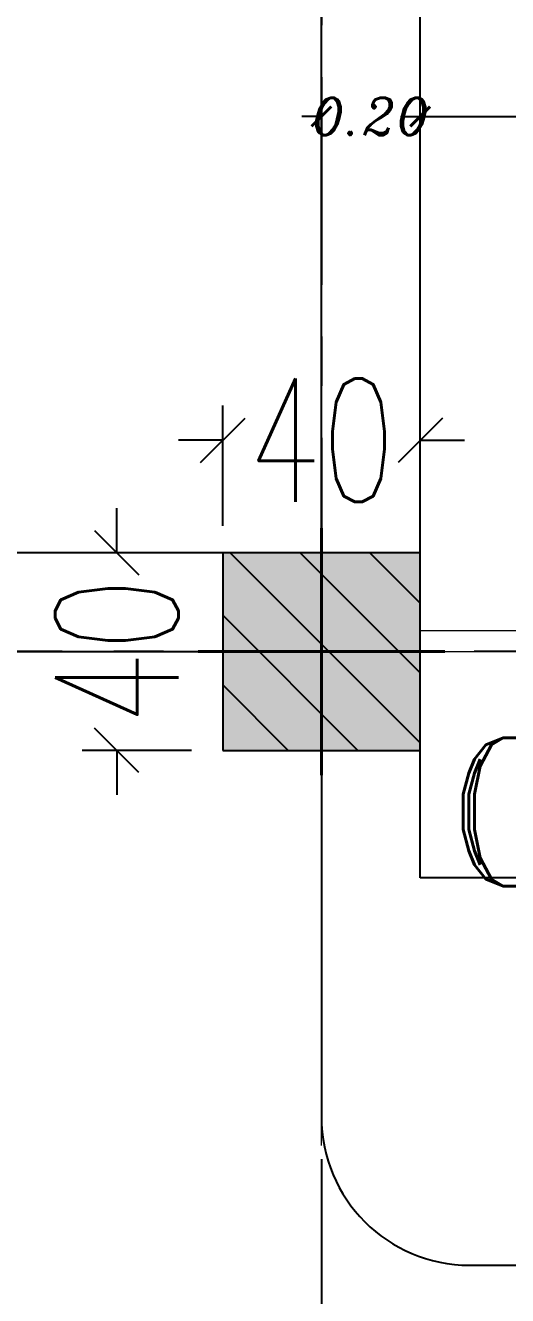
# Model space of a CAD drawing. Header units: metres. Extents: x 294 to 1101, y -498 to -355.
# Drawn here: x 501.085 to 502.062, y -381.915 to -379.344 of the extents above; entities that cross this region are included whole.
import ezdxf
from ezdxf.enums import TextEntityAlignment as Align

# ---------------------------------------------------------------- set-up
doc = ezdxf.new("R2010")
doc.units = ezdxf.units.M
doc.linetypes.add('ACAD_ISO10W100', pattern=[18, 12, -3, 0, -3])
doc.linetypes.add('DASHDOT2', pattern=[0.5, 0.25, -0.125, 0, -0.125])
for name, color, linetype in [('001-axis', 1, 'Continuous'), ('DIME', 2, 'Continuous'), ('EM_COLUMN', 4, 'Continuous'), ('hatch', 26, 'Continuous'), ('text', 3, 'Continuous')]:
    doc.layers.add(name, color=color, linetype=linetype)
for name, color, linetype, lineweight in [('axe', 12, 'DASHDOT2', 9), ('clumn', 40, 'Continuous', 13), ('COLUMNS', 24, 'Continuous', 40), ('fur', 251, 'Continuous', 9), ('wall', 7, 'Continuous', 25)]:
    doc.layers.add(name, color=color, linetype=linetype, lineweight=lineweight)
doc.styles.add('ITALICC', font='italicc')
doc.styles.add('ROMANT', font='romant')
doc.styles.add('simplex', font='simplex.shx', dxfattribs={"width": 0.7})
doc.styles.add('verdana', font='verdana.ttf', dxfattribs={"width": 0.9})
doc.dimstyles.new('100', dxfattribs={"dimscale": 0, "dimtxt": 0.5, "dimasz": 0.09, "dimexe": 0.07, "dimexo": 0, "dimgap": 0.09, "dimtad": 1, "dimdec": 0, "dimlfac": 100, "dimrnd": 0.5, "dimzin": 12, "dimdsep": 46, "dimtxsty": 'verdana', "dimblk": 'OBLIQUE', "dimcen": 0, "dimdle": 0.07, "dimaunit": 1, "dimazin": 2, "dimtfac": 1, "dimtdec": 0, "dimtix": 1, "dimtofl": 0, "dimtmove": 1, "dimatfit": 2, "dimldrblk": 'OBLIQUE', "dimfxl": 0.1, "dimtolj": 1, "dimtzin": 0, "dimarcsym": 0})
doc.dimstyles.new('dim200', dxfattribs={"dimscale": 0.4, "dimtxt": 0.1885, "dimasz": 0.1, "dimexe": 0.15, "dimexo": 0.25, "dimgap": 0.07, "dimtad": 0, "dimzin": 0, "dimdsep": 46, "dimtxsty": 'ITALICC', "dimblk": 'ARCHTICK', "dimcen": 0.09, "dimdle": 0.1, "dimse1": 1, "dimse2": 1, "dimclrd": 211, "dimclrt": 3, "dimadec": 0, "dimazin": 0, "dimtfac": 1, "dimtix": 1, "dimtofl": 0, "dimtmove": 0, "dimatfit": 3, "dimldrblk": 'ARCHTICK', "dimfxl": 1, "dimtolj": 1, "dimtzin": 0, "dimlwd": 25, "dimarcsym": 0})

# ---------------------------------------------------------------- blocks, each defined once
blk = doc.blocks.new('_ArchTick')
at = {"color": 0, "linetype": 'ByBlock', "const_width": 0.15}
blk.add_lwpolyline([(-0.5, -0.5), (0.5, 0.5)], dxfattribs=at)
blk = doc.blocks.new('*D81')
at = {"layer": 'DEFPOINTS', "color": 0, "transparency": 16777216}
for p in [(501.685, -379.5279), (501.885, -379.5279), (501.885, -379.5279)]:
    blk.add_point(p, dxfattribs=at)
at = {"layer": 'wall', "color": 211, "linetype": 'Continuous', "lineweight": 25, "transparency": 16777216}
for p, q in [((501.685, -379.5279), (501.645, -379.5279)), ((501.885, -379.5279), (501.925, -379.5279))]:
    blk.add_line(p, q, dxfattribs=at)
at = {"layer": 'wall', "color": 211, "lineweight": 25, "transparency": 16777216, "xscale": 0.04000000000000001, "yscale": 0.04000000000000001, "zscale": 0.04000000000000001}
blk.add_blockref('_ArchTick', (501.685, -379.5279), dxfattribs=at)
at = {"layer": 'wall', "color": 211, "lineweight": 25, "transparency": 16777216, "xscale": 0.04000000000000001, "yscale": 0.04000000000000001, "zscale": 0.04000000000000001, "rotation": 180}
blk.add_blockref('_ArchTick', (501.885, -379.5279), dxfattribs=at)
at = {"layer": 'wall', "color": 3, "transparency": 16777216, "insert": (501.785, -379.5279), "char_height": 0.0754, "attachment_point": 5, "style": 'ITALICC'}
blk.add_mtext('\\A1;0.20', dxfattribs=at)
blk = doc.blocks.new('*D82')
at = {"layer": 'DEFPOINTS', "color": 0, "transparency": 16777216}
for p in [(501.885, -379.5279), (503.485, -379.5279), (503.485, -379.5339)]:
    blk.add_point(p, dxfattribs=at)
at = {"layer": 'wall', "color": 211, "linetype": 'Continuous', "lineweight": 25, "transparency": 16777216}
for p, q in [((501.845, -379.5279), (502.5403, -379.5279)), ((503.525, -379.5279), (502.8297, -379.5279))]:
    blk.add_line(p, q, dxfattribs=at)
at = {"layer": 'wall', "color": 211, "lineweight": 25, "transparency": 16777216, "xscale": 0.04000000000000001, "yscale": 0.04000000000000001, "zscale": 0.04000000000000001, "rotation": 180}
blk.add_blockref('_ArchTick', (501.885, -379.5279), dxfattribs=at)
at = {"layer": 'wall', "color": 211, "lineweight": 25, "transparency": 16777216, "xscale": 0.04000000000000001, "yscale": 0.04000000000000001, "zscale": 0.04000000000000001}
blk.add_blockref('_ArchTick', (503.485, -379.5279), dxfattribs=at)
at = {"layer": 'wall', "color": 3, "transparency": 16777216, "insert": (502.685, -379.5279), "char_height": 0.0754, "attachment_point": 5, "style": 'ITALICC'}
blk.add_mtext('\\A1;1.60', dxfattribs=at)
blk = doc.blocks.new('CLUMN')
at = {"layer": 'clumn', "color": 1}
for p, q in [((879.9932, 254.3445), (879.9932, 253.1445)), ((879.3932, 253.7445), (880.5932, 253.7445))]:
    blk.add_line(p, q, dxfattribs=at)
at = {"layer": 'clumn'}
blk.add_lwpolyline([(879.7932, 253.5445), (880.1932, 253.5445), (880.1932, 253.9445), (879.7932, 253.9445)], close=True, dxfattribs=at)
blk = doc.blocks.new('C2')
at = {"layer": 'hatch', "linetype": 'ByBlock'}
h = blk.add_hatch(dxfattribs=at)
h.set_pattern_fill('ANSI31', color=256, scale=0.8, angle=-270)
h.set_pattern_definition([(135, (1108.96357, -5731.28824), (-0.0707106781, -0.0707106781), [])])
h.paths.add_polyline_path([(4.1574, -0.4), (4.1574, 0), (3.7574, 0), (3.7574, -0.4)])
at = {"layer": 'COLUMNS', "color": 1, "ltscale": 0.05}
for p, q in [((3.9574, -0.45), (3.9574, 0.05)), ((4.2074, -0.2), (3.7074, -0.2))]:
    blk.add_line(p, q, dxfattribs=at)
at = {"layer": 'EM_COLUMN'}
blk.add_lwpolyline([(3.7574, -0.4), (4.1574, -0.4), (4.1574, 0), (3.7574, 0)], close=True, dxfattribs=at)
blk = doc.blocks.new('_OBLIQUE')
at = {"color": 0, "linetype": 'ByBlock'}
blk.add_line((-0.5, -0.5), (0.5, 0.5), dxfattribs=at)
blk = doc.blocks.new('*D441')
at = {"layer": 'DEFPOINTS', "color": 0, "linetype": 'ByBlock', "transparency": 16777216}
for p in [(-1048.7737, 71.2161), (-1049.1737, 71.0431), (-1048.7737, 71.0431)]:
    blk.add_point(p, dxfattribs=at)
at = {"layer": 'DIME', "color": 0, "linetype": 'ByBlock', "lineweight": -2, "transparency": 16777216}
for p, q in [((-1049.1737, 71.0431), (-1049.1737, 71.2861)), ((-1048.7737, 71.0431), (-1048.7737, 71.2861)), ((-1049.1737, 71.2161), (-1049.2637, 71.2161)), ((-1048.7737, 71.2161), (-1048.6837, 71.2161))]:
    blk.add_line(p, q, dxfattribs=at)
at = {"layer": 'DIME', "color": 0, "linetype": 'ByBlock', "lineweight": -2, "transparency": 16777216, "xscale": 0.09, "yscale": 0.09, "zscale": 0.09}
blk.add_blockref('_OBLIQUE', (-1049.1737, 71.2161), dxfattribs=at)
at = {"layer": 'DIME', "color": 0, "linetype": 'ByBlock', "lineweight": -2, "transparency": 16777216, "xscale": 0.09, "yscale": 0.09, "zscale": 0.09, "rotation": 180}
blk.add_blockref('_OBLIQUE', (-1048.7737, 71.2161), dxfattribs=at)
at = {"layer": 'DIME', "color": 0, "linetype": 'ByBlock', "transparency": 16777216, "insert": (-1048.9737, 71.2161), "char_height": 0.25, "attachment_point": 5, "style": 'simplex'}
blk.add_mtext('\\A1;40', dxfattribs=at)
blk = doc.blocks.new('*D442')
at = {"layer": 'DEFPOINTS', "color": 0, "linetype": 'ByBlock', "transparency": 16777216}
for p in [(-1049.3887, 70.9884), (-1049.2397, 70.9884), (-1049.2373, 70.5884)]:
    blk.add_point(p, dxfattribs=at)
at = {"layer": 'DIME', "color": 0, "linetype": 'ByBlock', "lineweight": -2, "transparency": 16777216}
for p, q in [((-1049.3887, 70.9884), (-1049.3887, 71.0784)), ((-1049.2397, 70.9884), (-1049.4587, 70.9884)), ((-1049.2373, 70.5884), (-1049.4587, 70.5884)), ((-1049.3887, 70.5884), (-1049.3887, 70.4984))]:
    blk.add_line(p, q, dxfattribs=at)
at = {"layer": 'DIME', "color": 0, "linetype": 'ByBlock', "lineweight": -2, "transparency": 16777216, "xscale": 0.09, "yscale": 0.09, "zscale": 0.09}
for p, rotation in [((-1049.3887, 70.9884), 270), ((-1049.3887, 70.5884), 90)]:
    blk.add_blockref('_OBLIQUE', p, dxfattribs=dict(at, rotation=rotation))
at = {"layer": 'DIME', "color": 0, "linetype": 'ByBlock', "transparency": 16777216, "insert": (-1049.3887, 70.7884), "char_height": 0.25, "attachment_point": 5, "rotation": 90, "style": 'simplex'}
blk.add_mtext('\\A1;40', dxfattribs=at)
blk = doc.blocks.new('AX-LINE')
at = {"layer": '001-axis', "color": 251, "linetype": 'ACAD_ISO10W100', "ltscale": 0.035}
for p, q in [((3.96, 0), (3.96, -24.88)), ((15.8446, -6.2725), (-1.8009, -6.2725))]:
    blk.add_line(p, q, dxfattribs=at)
blk = doc.blocks.new('CD-2')
at = {"layer": 'DIME', "linetype": 'ByBlock'}
for base, p1, p2, angle, picture, middle in [((4.1574, 0.173), (3.7574, 0), (4.1574, 0), 180, '*D441', (3.9574, 0.173)), ((3.5424, -0.0547), (3.6939, -0.4547), (3.6915, -0.0547), 90, '*D442', (3.5424, -0.2547))]:
    dim = blk.add_linear_dim(base=base, p1=p1, p2=p2, angle=angle, dimstyle='100', override={"dimscale": 1, "dimtxt": 0.25, "dimgap": 0.03, "dimtad": 0, "dimtxsty": 'simplex'}, dxfattribs=at)
    dim.commit()
    dim.dimension.update_dxf_attribs({"geometry": picture, "text_midpoint": middle, "insert": (1052.9312, -71.0431)})
blk = doc.blocks.new('fdssdfsfd')
at = {"color": 6}
for name, p in [('AX-LINE', (408.7305, -376.7583)), ('CD-2', (408.7331, -382.7761)), ('C2', (408.7331, -382.8308))]:
    blk.add_blockref(name, p, dxfattribs=at)
at = {"layer": 'text', "color": 7, "style": 'ROMANT', "width": 0.9}
blk.add_text('C3', height=0.3, dxfattribs=at).set_placement((412.9428, -383.2055), align=Align.TOP_LEFT)

msp = doc.modelspace()

# ---------------------------------------------------------------- hatches: boundary and pattern name
at = {"layer": 'clumn'}
h = msp.add_hatch(color=256, dxfattribs=at)
edge = h.paths.add_edge_path()
edge.add_line((501.085, -380.611), (502.285, -380.611))
edge = h.paths.add_edge_path()
edge.add_line((501.685, -381.211), (501.685, -380.011))
h.paths.add_polyline_path([(501.485, -380.411), (501.885, -380.411), (501.885, -380.811), (501.485, -380.811)])

# ---------------------------------------------------------------- linework, layer by layer
at = {"layer": 'axe'}
for p, q in [((501.685, -402.6106), (501.685, -367.9368)), ((517.5206, -380.611), (495.304, -380.611))]:
    msp.add_line(p, q, dxfattribs=at)
at = {"layer": 'fur'}
msp.add_line((503.485, -380.5692), (501.885, -380.5692), dxfattribs=at)
at = {"layer": 'wall'}
for p, q in [((501.685, -380.3344), (501.685, -377.9692)), ((501.885, -380.3344), (501.885, -378.3995)), ((501.685, -380.411), (501.685, -380.3344)), ((501.885, -381.0692), (501.885, -380.3344)), ((501.685, -380.411), (500.8284, -380.411)), ((500.8284, -380.611), (501.685, -380.611)), ((501.685, -380.6692), (501.685, -380.611)), ((501.685, -380.611), (501.685, -381.5531)), ((503.485, -381.0692), (501.885, -381.0692)), ((501.985, -381.8531), (502.6719, -381.8531))]:
    msp.add_line(p, q, dxfattribs=at)
msp.add_arc((501.985, -381.5531), 0.3, 180, 270, dxfattribs=at)

# ---------------------------------------------------------------- block references
at = {"layer": 'clumn', "xscale": -1, "rotation": 180}
msp.add_blockref('CLUMN', (-378.3082, -126.8665), dxfattribs=at)
at = {"layer": 'wall'}
msp.add_blockref('fdssdfsfd', (88.9945, 2.4198), dxfattribs=at)

# ---------------------------------------------------------------- dimensions: what is measured, and where the dimension line sits
dim = msp.add_linear_dim(base=(501.885, -379.5279), p1=(501.685, -379.5279), p2=(501.885, -379.5279), dimstyle='dim200', dxfattribs=at)
dim.commit()
dim.dimension.update_dxf_attribs({"geometry": '*D81', "text_midpoint": (501.785, -379.5279)})
dim = msp.add_linear_dim(base=(503.485, -379.5279), p1=(501.885, -379.5279), p2=(503.485, -379.5339), dimstyle='dim200', override={"dimtmove": 1}, dxfattribs=at)
dim.commit()
dim.dimension.update_dxf_attribs({"geometry": '*D82', "text_midpoint": (502.685, -379.5279)})

doc.saveas('drawing.dxf')
